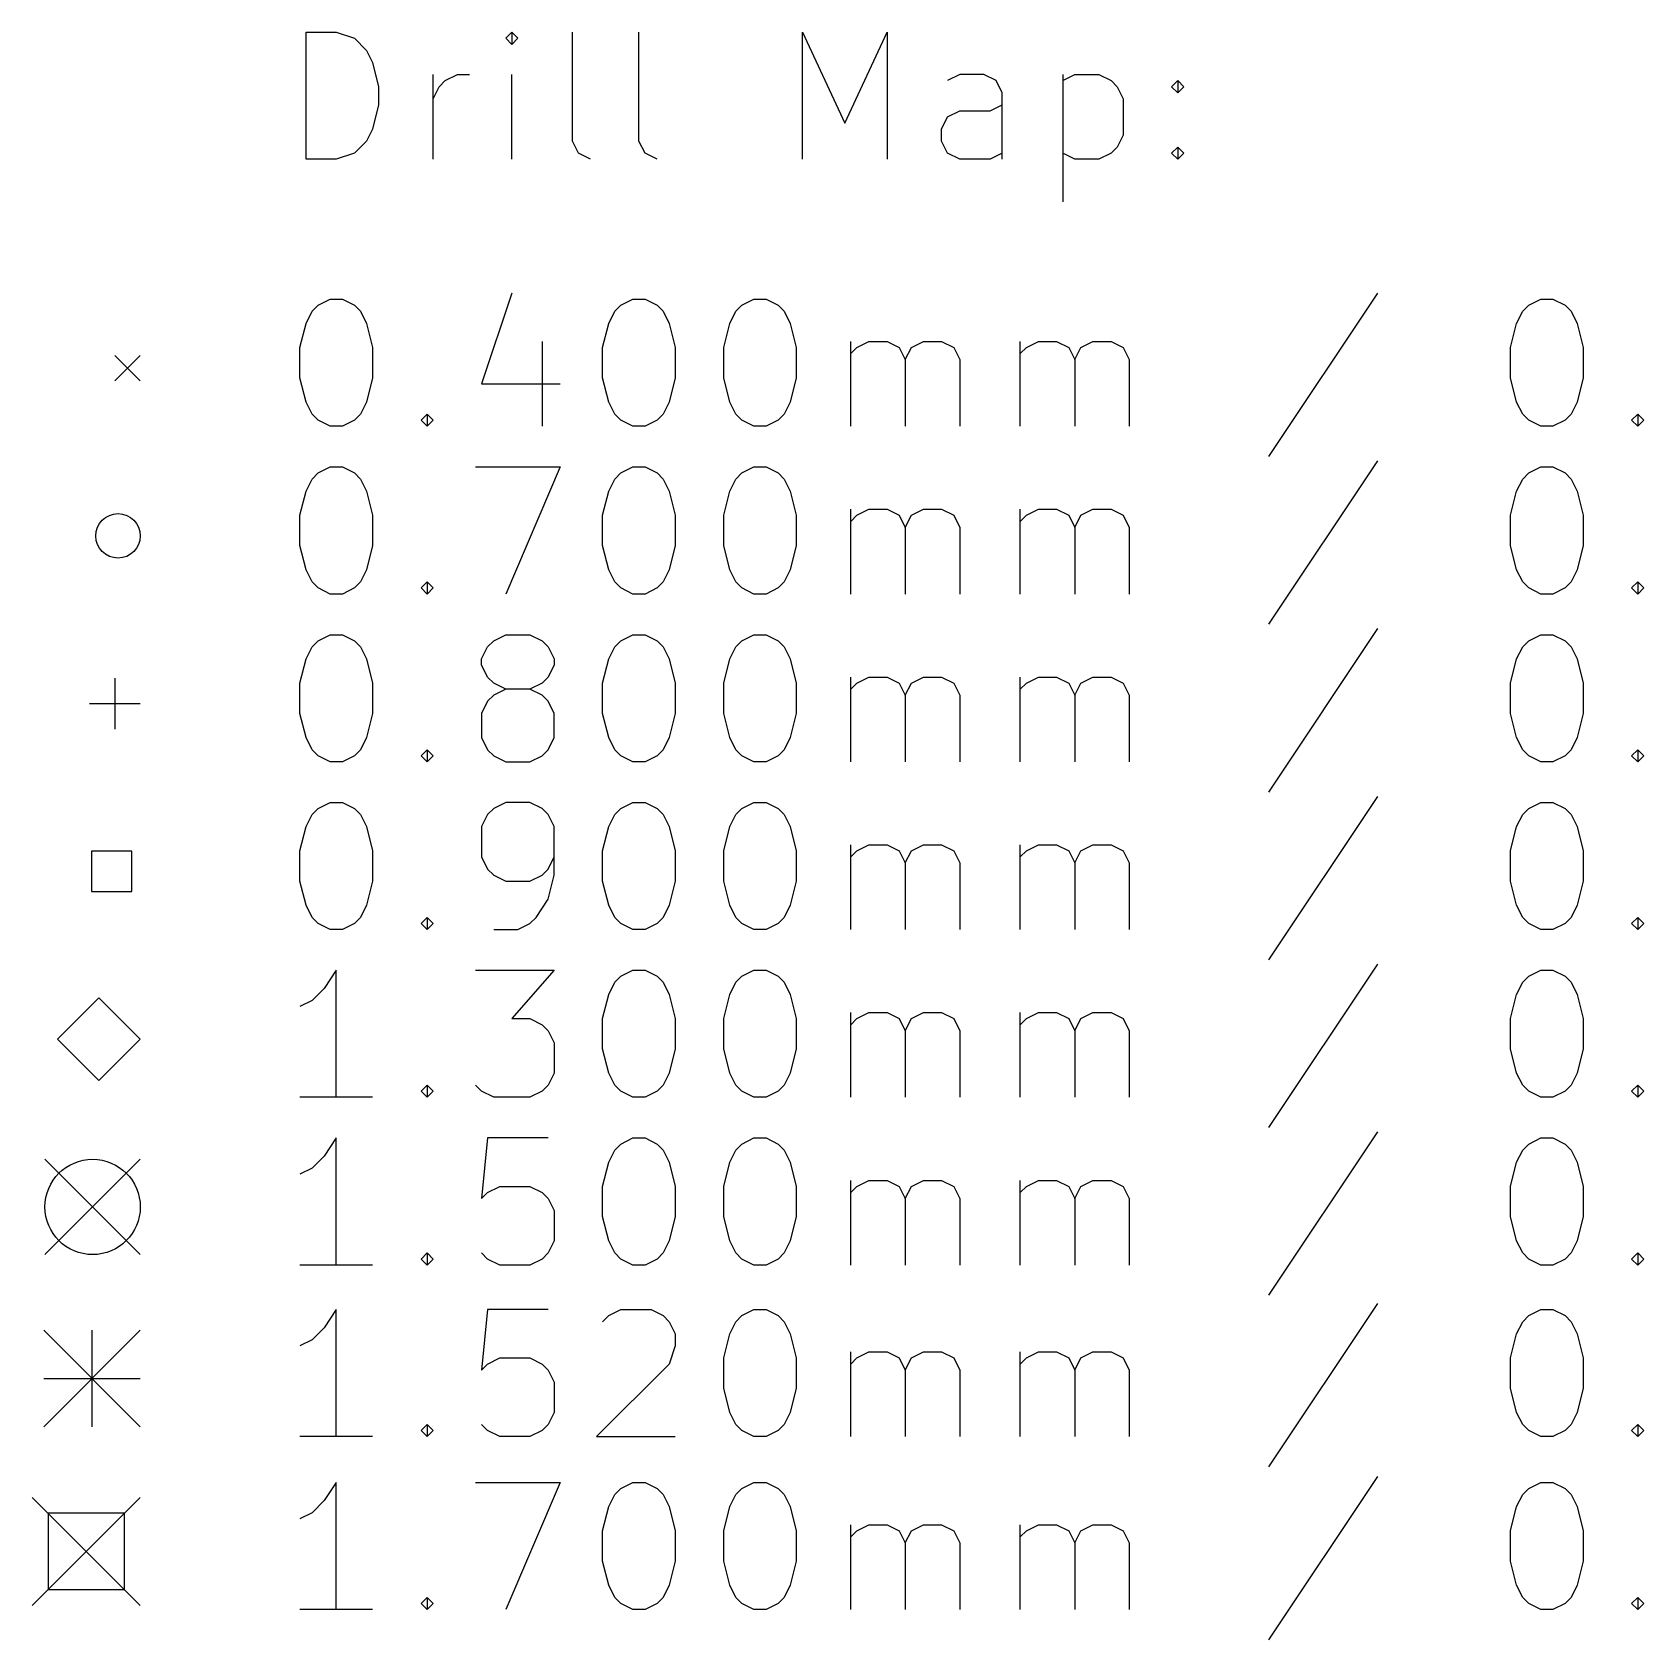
# Model space of a CAD drawing. Extents: x 3.08 to 7.09, y -4.99 to -1.97.
# Drawn here: x 3.081 to 4.079, y -4.979 to -3.983 of the extents above; entities that cross this region are included whole.
import ezdxf

# ---------------------------------------------------------------- set-up
doc = ezdxf.new("R2010")
doc.units = 0
doc.header["$MEASUREMENT"] = 0
doc.layers.add('BLACK', color=7, linetype='CONTINUOUS')

msp = doc.modelspace()

# ---------------------------------------------------------------- linework, layer by layer
at = {"layer": 'BLACK', "linetype": 'CONTINUOUS'}
for p, q in [((3.25031, -4.06161), (3.25031, -3.98287)), ((3.25031, -3.98287), (3.26905, -3.98287)), ((3.26905, -3.98287), (3.2803, -3.98662)), ((3.37779, -3.98287), (3.37404, -3.98662)), ((3.38154, -3.98662), (3.37779, -3.98287)), ((3.37779, -3.98287), (3.37779, -3.99037)), ((3.41529, -4.05036), (3.41529, -3.98287)), ((3.45653, -4.05036), (3.45653, -3.98287)), ((3.55777, -4.06161), (3.55777, -3.98287)), ((3.55777, -3.98287), (3.58401, -4.03911)), ((3.58401, -4.03911), (3.61026, -3.98287)), ((3.61026, -3.98287), (3.61026, -4.06161)), ((3.2803, -3.98662), (3.2878, -3.99412)), ((3.37404, -3.98662), (3.37779, -3.99037)), ((3.37779, -3.99037), (3.38154, -3.98662)), ((3.2878, -3.99412), (3.29155, -4.00162)), ((3.29155, -4.00162), (3.2953, -4.01661)), ((3.32905, -4.06161), (3.32905, -4.00911)), ((3.3328, -4.01661), (3.33655, -4.01286)), ((3.33655, -4.01286), (3.34404, -4.00911)), ((3.34404, -4.00911), (3.35154, -4.00911)), ((3.37779, -4.06161), (3.37779, -4.00911)), ((3.65526, -4.00911), (3.64776, -4.01286)), ((3.67025, -4.00911), (3.65526, -4.00911)), ((3.67775, -4.01286), (3.67025, -4.00911)), ((3.6815, -4.02036), (3.67775, -4.01286)), ((3.719, -4.00911), (3.719, -4.08785)), ((3.719, -4.01286), (3.7265, -4.00911)), ((3.7265, -4.00911), (3.74149, -4.00911)), ((3.74149, -4.00911), (3.74899, -4.01286)), ((3.74899, -4.01286), (3.75274, -4.01661)), ((3.78649, -4.01661), (3.79024, -4.01286)), ((3.79024, -4.01286), (3.79399, -4.01661)), ((3.79024, -4.01286), (3.79024, -4.02036)), ((3.2953, -4.01661), (3.2953, -4.02786)), ((3.32905, -4.02411), (3.3328, -4.01661)), ((3.6815, -4.06161), (3.6815, -4.02036)), ((3.75274, -4.01661), (3.75649, -4.02411)), ((3.79024, -4.02036), (3.78649, -4.01661)), ((3.79399, -4.01661), (3.79024, -4.02036)), ((3.2953, -4.02786), (3.29155, -4.04286)), ((3.64776, -4.03536), (3.65526, -4.03161)), ((3.65526, -4.03161), (3.674, -4.03161)), ((3.674, -4.03161), (3.6815, -4.02786)), ((3.75649, -4.02411), (3.75649, -4.04661)), ((3.29155, -4.04286), (3.2878, -4.05036)), ((3.64401, -4.04286), (3.64776, -4.03536)), ((3.64401, -4.05036), (3.64401, -4.04286)), ((3.2878, -4.05036), (3.2803, -4.05786)), ((3.41903, -4.05786), (3.41529, -4.05036)), ((3.46028, -4.05786), (3.45653, -4.05036)), ((3.64776, -4.05786), (3.64401, -4.05036)), ((3.75649, -4.04661), (3.75274, -4.05411)), ((3.26905, -4.06161), (3.25031, -4.06161)), ((3.2803, -4.05786), (3.26905, -4.06161)), ((3.42653, -4.06161), (3.41903, -4.05786)), ((3.46778, -4.06161), (3.46028, -4.05786)), ((3.65526, -4.06161), (3.64776, -4.05786)), ((3.674, -4.06161), (3.65526, -4.06161)), ((3.6815, -4.05786), (3.674, -4.06161)), ((3.7265, -4.06161), (3.719, -4.05786)), ((3.74149, -4.06161), (3.7265, -4.06161)), ((3.74899, -4.05786), (3.74149, -4.06161)), ((3.75274, -4.05411), (3.74899, -4.05786)), ((3.78649, -4.05786), (3.79024, -4.05411)), ((3.79024, -4.06161), (3.78649, -4.05786)), ((3.79024, -4.05411), (3.79399, -4.05786)), ((3.79024, -4.05411), (3.79024, -4.06161)), ((3.79399, -4.05786), (3.79024, -4.06161)), ((3.25406, -4.15572), (3.2578, -4.15197)), ((3.2578, -4.15197), (3.2653, -4.14822)), ((3.2653, -4.14822), (3.2728, -4.14822)), ((3.2728, -4.14822), (3.2803, -4.15197)), ((3.2803, -4.15197), (3.28405, -4.15572)), ((3.37779, -4.14447), (3.35904, -4.20072)), ((3.44153, -4.15572), (3.44528, -4.15197)), ((3.44528, -4.15197), (3.45278, -4.14822)), ((3.45278, -4.14822), (3.46028, -4.14822)), ((3.46028, -4.14822), (3.46778, -4.15197)), ((3.46778, -4.15197), (3.47153, -4.15572)), ((3.51652, -4.15572), (3.52027, -4.15197)), ((3.52027, -4.15197), (3.52777, -4.14822)), ((3.52777, -4.14822), (3.53527, -4.14822)), ((3.53527, -4.14822), (3.54277, -4.15197)), ((3.54277, -4.15197), (3.54652, -4.15572)), ((3.91397, -4.14447), (3.84648, -4.24571)), ((4.00396, -4.15572), (4.00771, -4.15197)), ((4.00771, -4.15197), (4.01521, -4.14822)), ((4.01521, -4.14822), (4.02271, -4.14822)), ((4.02271, -4.14822), (4.03021, -4.15197)), ((4.03021, -4.15197), (4.03396, -4.15572)), ((3.25031, -4.16322), (3.25406, -4.15572)), ((3.28405, -4.15572), (3.2878, -4.16322)), ((3.43778, -4.16322), (3.44153, -4.15572)), ((3.47153, -4.15572), (3.47528, -4.16322)), ((3.51277, -4.16322), (3.51652, -4.15572)), ((3.54652, -4.15572), (3.55027, -4.16322)), ((4.00021, -4.16322), (4.00396, -4.15572)), ((4.03396, -4.15572), (4.03771, -4.16322)), ((3.24656, -4.17822), (3.25031, -4.16322)), ((3.2878, -4.16322), (3.29155, -4.17822)), ((3.43403, -4.17822), (3.43778, -4.16322)), ((3.47528, -4.16322), (3.47903, -4.17822)), ((3.50902, -4.17822), (3.51277, -4.16322)), ((3.55027, -4.16322), (3.55402, -4.17822)), ((3.99646, -4.17822), (4.00021, -4.16322)), ((4.03771, -4.16322), (4.04146, -4.17822)), ((3.24656, -4.19697), (3.24656, -4.17822)), ((3.29155, -4.17822), (3.29155, -4.19697)), ((3.39654, -4.17447), (3.39654, -4.22696)), ((3.43403, -4.19697), (3.43403, -4.17822)), ((3.47903, -4.17822), (3.47903, -4.19697)), ((3.50902, -4.19697), (3.50902, -4.17822)), ((3.55402, -4.17822), (3.55402, -4.19697)), ((3.58776, -4.22696), (3.58776, -4.17447)), ((3.58776, -4.18197), (3.59151, -4.17822)), ((3.59151, -4.17822), (3.59901, -4.17447)), ((3.59901, -4.17447), (3.61026, -4.17447)), ((3.61026, -4.17447), (3.61776, -4.17822)), ((3.61776, -4.17822), (3.62151, -4.18572)), ((3.62151, -4.18572), (3.62526, -4.17822)), ((3.62526, -4.17822), (3.63276, -4.17447)), ((3.63276, -4.17447), (3.64401, -4.17447)), ((3.64401, -4.17447), (3.65151, -4.17822)), ((3.65151, -4.17822), (3.65526, -4.18572)), ((3.69275, -4.22696), (3.69275, -4.17447)), ((3.69275, -4.18197), (3.6965, -4.17822)), ((3.6965, -4.17822), (3.704, -4.17447)), ((3.704, -4.17447), (3.71525, -4.17447)), ((3.71525, -4.17447), (3.72275, -4.17822)), ((3.72275, -4.17822), (3.7265, -4.18572)), ((3.7265, -4.18572), (3.73025, -4.17822)), ((3.73025, -4.17822), (3.73774, -4.17447)), ((3.73774, -4.17447), (3.74899, -4.17447)), ((3.74899, -4.17447), (3.75649, -4.17822)), ((3.75649, -4.17822), (3.76024, -4.18572)), ((3.99646, -4.19697), (3.99646, -4.17822)), ((4.04146, -4.17822), (4.04146, -4.19697)), ((3.13189, -4.18307), (3.14764, -4.19882)), ((3.14764, -4.18307), (3.13189, -4.19882)), ((3.62151, -4.18572), (3.62151, -4.22696)), ((3.65526, -4.18572), (3.65526, -4.22696)), ((3.7265, -4.18572), (3.7265, -4.22696)), ((3.76024, -4.18572), (3.76024, -4.22696)), ((3.25031, -4.21196), (3.24656, -4.19697)), ((3.29155, -4.19697), (3.2878, -4.21196)), ((3.35904, -4.20072), (3.40779, -4.20072)), ((3.43778, -4.21196), (3.43403, -4.19697)), ((3.47903, -4.19697), (3.47528, -4.21196)), ((3.51277, -4.21196), (3.50902, -4.19697)), ((3.55402, -4.19697), (3.55027, -4.21196)), ((4.00021, -4.21196), (3.99646, -4.19697)), ((4.04146, -4.19697), (4.03771, -4.21196)), ((3.25406, -4.21946), (3.25031, -4.21196)), ((3.2878, -4.21196), (3.28405, -4.21946)), ((3.44153, -4.21946), (3.43778, -4.21196)), ((3.47528, -4.21196), (3.47153, -4.21946)), ((3.51652, -4.21946), (3.51277, -4.21196)), ((3.55027, -4.21196), (3.54652, -4.21946)), ((4.00396, -4.21946), (4.00021, -4.21196)), ((4.03771, -4.21196), (4.03396, -4.21946)), ((3.2578, -4.22321), (3.25406, -4.21946)), ((3.28405, -4.21946), (3.2803, -4.22321)), ((3.32155, -4.22321), (3.3253, -4.21946)), ((3.3253, -4.21946), (3.32905, -4.22321)), ((3.3253, -4.21946), (3.3253, -4.22696)), ((3.44528, -4.22321), (3.44153, -4.21946)), ((3.47153, -4.21946), (3.46778, -4.22321)), ((3.52027, -4.22321), (3.51652, -4.21946)), ((3.54652, -4.21946), (3.54277, -4.22321)), ((4.00771, -4.22321), (4.00396, -4.21946)), ((4.03396, -4.21946), (4.03021, -4.22321)), ((4.07145, -4.22321), (4.0752, -4.21946)), ((4.0752, -4.21946), (4.07895, -4.22321)), ((4.0752, -4.21946), (4.0752, -4.22696)), ((3.2653, -4.22696), (3.2578, -4.22321)), ((3.2728, -4.22696), (3.2653, -4.22696)), ((3.2803, -4.22321), (3.2728, -4.22696)), ((3.3253, -4.22696), (3.32155, -4.22321)), ((3.32905, -4.22321), (3.3253, -4.22696)), ((3.45278, -4.22696), (3.44528, -4.22321)), ((3.46028, -4.22696), (3.45278, -4.22696)), ((3.46778, -4.22321), (3.46028, -4.22696)), ((3.52777, -4.22696), (3.52027, -4.22321)), ((3.53527, -4.22696), (3.52777, -4.22696)), ((3.54277, -4.22321), (3.53527, -4.22696)), ((4.01521, -4.22696), (4.00771, -4.22321)), ((4.02271, -4.22696), (4.01521, -4.22696)), ((4.03021, -4.22321), (4.02271, -4.22696)), ((4.0752, -4.22696), (4.07145, -4.22321)), ((4.07895, -4.22321), (4.0752, -4.22696)), ((3.2578, -4.25591), (3.2653, -4.25216)), ((3.2653, -4.25216), (3.2728, -4.25216)), ((3.2728, -4.25216), (3.2803, -4.25591)), ((3.35529, -4.25216), (3.40779, -4.25216)), ((3.40779, -4.25216), (3.37404, -4.3309)), ((3.44528, -4.25591), (3.45278, -4.25216)), ((3.45278, -4.25216), (3.46028, -4.25216)), ((3.46028, -4.25216), (3.46778, -4.25591)), ((3.52027, -4.25591), (3.52777, -4.25216)), ((3.52777, -4.25216), (3.53527, -4.25216)), ((3.53527, -4.25216), (3.54277, -4.25591)), ((3.91397, -4.24841), (3.84648, -4.34965)), ((4.00771, -4.25591), (4.01521, -4.25216)), ((4.01521, -4.25216), (4.02271, -4.25216)), ((4.02271, -4.25216), (4.03021, -4.25591)), ((3.25031, -4.26716), (3.25406, -4.25966)), ((3.25406, -4.25966), (3.2578, -4.25591)), ((3.2803, -4.25591), (3.28405, -4.25966)), ((3.28405, -4.25966), (3.2878, -4.26716)), ((3.43778, -4.26716), (3.44153, -4.25966)), ((3.44153, -4.25966), (3.44528, -4.25591)), ((3.46778, -4.25591), (3.47153, -4.25966)), ((3.47153, -4.25966), (3.47528, -4.26716)), ((3.51277, -4.26716), (3.51652, -4.25966)), ((3.51652, -4.25966), (3.52027, -4.25591)), ((3.54277, -4.25591), (3.54652, -4.25966)), ((3.54652, -4.25966), (3.55027, -4.26716)), ((4.00021, -4.26716), (4.00396, -4.25966)), ((4.00396, -4.25966), (4.00771, -4.25591)), ((4.03021, -4.25591), (4.03396, -4.25966)), ((4.03396, -4.25966), (4.03771, -4.26716)), ((3.24656, -4.28216), (3.25031, -4.26716)), ((3.2878, -4.26716), (3.29155, -4.28216)), ((3.43403, -4.28216), (3.43778, -4.26716)), ((3.47528, -4.26716), (3.47903, -4.28216)), ((3.50902, -4.28216), (3.51277, -4.26716)), ((3.55027, -4.26716), (3.55402, -4.28216)), ((3.99646, -4.28216), (4.00021, -4.26716)), ((4.03771, -4.26716), (4.04146, -4.28216)), ((3.24656, -4.3009), (3.24656, -4.28216)), ((3.29155, -4.28216), (3.29155, -4.3009)), ((3.43403, -4.3009), (3.43403, -4.28216)), ((3.47903, -4.28216), (3.47903, -4.3009)), ((3.50902, -4.3009), (3.50902, -4.28216)), ((3.55402, -4.28216), (3.55402, -4.3009)), ((3.58776, -4.3309), (3.58776, -4.27841)), ((3.58776, -4.2859), (3.59151, -4.28216)), ((3.59151, -4.28216), (3.59901, -4.27841)), ((3.59901, -4.27841), (3.61026, -4.27841)), ((3.61026, -4.27841), (3.61776, -4.28216)), ((3.61776, -4.28216), (3.62151, -4.28965)), ((3.62151, -4.28965), (3.62526, -4.28216)), ((3.62526, -4.28216), (3.63276, -4.27841)), ((3.63276, -4.27841), (3.64401, -4.27841)), ((3.64401, -4.27841), (3.65151, -4.28216)), ((3.65151, -4.28216), (3.65526, -4.28965)), ((3.69275, -4.3309), (3.69275, -4.27841)), ((3.69275, -4.2859), (3.6965, -4.28216)), ((3.6965, -4.28216), (3.704, -4.27841)), ((3.704, -4.27841), (3.71525, -4.27841)), ((3.71525, -4.27841), (3.72275, -4.28216)), ((3.72275, -4.28216), (3.7265, -4.28965)), ((3.7265, -4.28965), (3.73025, -4.28216)), ((3.73025, -4.28216), (3.73774, -4.27841)), ((3.73774, -4.27841), (3.74899, -4.27841)), ((3.74899, -4.27841), (3.75649, -4.28216)), ((3.75649, -4.28216), (3.76024, -4.28965)), ((3.99646, -4.3009), (3.99646, -4.28216)), ((4.04146, -4.28216), (4.04146, -4.3009)), ((3.62151, -4.28965), (3.62151, -4.3309)), ((3.65526, -4.28965), (3.65526, -4.3309)), ((3.7265, -4.28965), (3.7265, -4.3309)), ((3.76024, -4.28965), (3.76024, -4.3309)), ((3.25031, -4.3159), (3.24656, -4.3009)), ((3.29155, -4.3009), (3.2878, -4.3159)), ((3.43778, -4.3159), (3.43403, -4.3009)), ((3.47903, -4.3009), (3.47528, -4.3159)), ((3.51277, -4.3159), (3.50902, -4.3009)), ((3.55402, -4.3009), (3.55027, -4.3159)), ((4.00021, -4.3159), (3.99646, -4.3009)), ((4.04146, -4.3009), (4.03771, -4.3159)), ((3.25406, -4.3234), (3.25031, -4.3159)), ((3.2878, -4.3159), (3.28405, -4.3234)), ((3.44153, -4.3234), (3.43778, -4.3159)), ((3.47528, -4.3159), (3.47153, -4.3234)), ((3.51652, -4.3234), (3.51277, -4.3159)), ((3.55027, -4.3159), (3.54652, -4.3234)), ((4.00396, -4.3234), (4.00021, -4.3159)), ((4.03771, -4.3159), (4.03396, -4.3234)), ((3.2578, -4.32715), (3.25406, -4.3234)), ((3.2653, -4.3309), (3.2578, -4.32715)), ((3.2728, -4.3309), (3.2653, -4.3309)), ((3.2803, -4.32715), (3.2728, -4.3309)), ((3.28405, -4.3234), (3.2803, -4.32715)), ((3.32155, -4.32715), (3.3253, -4.3234)), ((3.3253, -4.3309), (3.32155, -4.32715)), ((3.3253, -4.3234), (3.32905, -4.32715)), ((3.3253, -4.3234), (3.3253, -4.3309)), ((3.32905, -4.32715), (3.3253, -4.3309)), ((3.44528, -4.32715), (3.44153, -4.3234)), ((3.45278, -4.3309), (3.44528, -4.32715)), ((3.46028, -4.3309), (3.45278, -4.3309)), ((3.46778, -4.32715), (3.46028, -4.3309)), ((3.47153, -4.3234), (3.46778, -4.32715)), ((3.52027, -4.32715), (3.51652, -4.3234)), ((3.52777, -4.3309), (3.52027, -4.32715)), ((3.53527, -4.3309), (3.52777, -4.3309)), ((3.54277, -4.32715), (3.53527, -4.3309)), ((3.54652, -4.3234), (3.54277, -4.32715)), ((4.00771, -4.32715), (4.00396, -4.3234)), ((4.01521, -4.3309), (4.00771, -4.32715)), ((4.02271, -4.3309), (4.01521, -4.3309)), ((4.03021, -4.32715), (4.02271, -4.3309)), ((4.03396, -4.3234), (4.03021, -4.32715)), ((4.07145, -4.32715), (4.0752, -4.3234)), ((4.0752, -4.3309), (4.07145, -4.32715)), ((4.0752, -4.3234), (4.07895, -4.32715)), ((4.0752, -4.3234), (4.0752, -4.3309)), ((4.07895, -4.32715), (4.0752, -4.3309)), ((3.25406, -4.3636), (3.2578, -4.35985)), ((3.2578, -4.35985), (3.2653, -4.3561)), ((3.2653, -4.3561), (3.2728, -4.3561)), ((3.2728, -4.3561), (3.2803, -4.35985)), ((3.2803, -4.35985), (3.28405, -4.3636)), ((3.36279, -4.3636), (3.36654, -4.35985)), ((3.36654, -4.35985), (3.37404, -4.3561)), ((3.37404, -4.3561), (3.38904, -4.3561)), ((3.38904, -4.3561), (3.39654, -4.35985)), ((3.39654, -4.35985), (3.40029, -4.3636)), ((3.44153, -4.3636), (3.44528, -4.35985)), ((3.44528, -4.35985), (3.45278, -4.3561)), ((3.45278, -4.3561), (3.46028, -4.3561)), ((3.46028, -4.3561), (3.46778, -4.35985)), ((3.46778, -4.35985), (3.47153, -4.3636)), ((3.51652, -4.3636), (3.52027, -4.35985)), ((3.52027, -4.35985), (3.52777, -4.3561)), ((3.52777, -4.3561), (3.53527, -4.3561)), ((3.53527, -4.3561), (3.54277, -4.35985)), ((3.54277, -4.35985), (3.54652, -4.3636)), ((3.91397, -4.35235), (3.84648, -4.45358)), ((4.00396, -4.3636), (4.00771, -4.35985)), ((4.00771, -4.35985), (4.01521, -4.3561)), ((4.01521, -4.3561), (4.02271, -4.3561)), ((4.02271, -4.3561), (4.03021, -4.35985)), ((4.03021, -4.35985), (4.03396, -4.3636)), ((3.24656, -4.38609), (3.25031, -4.37109)), ((3.25031, -4.37109), (3.25406, -4.3636)), ((3.28405, -4.3636), (3.2878, -4.37109)), ((3.2878, -4.37109), (3.29155, -4.38609)), ((3.35904, -4.37109), (3.36279, -4.3636)), ((3.35904, -4.37484), (3.35904, -4.37109)), ((3.40029, -4.3636), (3.40404, -4.37109)), ((3.40404, -4.37109), (3.40404, -4.37484)), ((3.43403, -4.38609), (3.43778, -4.37109)), ((3.43778, -4.37109), (3.44153, -4.3636)), ((3.47153, -4.3636), (3.47528, -4.37109)), ((3.47528, -4.37109), (3.47903, -4.38609)), ((3.50902, -4.38609), (3.51277, -4.37109)), ((3.51277, -4.37109), (3.51652, -4.3636)), ((3.54652, -4.3636), (3.55027, -4.37109)), ((3.55027, -4.37109), (3.55402, -4.38609)), ((3.99646, -4.38609), (4.00021, -4.37109)), ((4.00021, -4.37109), (4.00396, -4.3636)), ((4.03396, -4.3636), (4.03771, -4.37109)), ((4.03771, -4.37109), (4.04146, -4.38609)), ((3.36279, -4.38234), (3.35904, -4.37484)), ((3.40404, -4.37484), (3.40029, -4.38234)), ((3.13189, -4.38307), (3.13189, -4.41457)), ((3.24656, -4.40484), (3.24656, -4.38609)), ((3.29155, -4.38609), (3.29155, -4.40484)), ((3.36654, -4.38609), (3.36279, -4.38234)), ((3.37404, -4.38984), (3.36654, -4.38609)), ((3.37404, -4.38984), (3.36654, -4.39359)), ((3.38904, -4.38984), (3.37404, -4.38984)), ((3.39654, -4.38609), (3.38904, -4.38984)), ((3.39654, -4.39359), (3.38904, -4.38984)), ((3.40029, -4.38234), (3.39654, -4.38609)), ((3.43403, -4.40484), (3.43403, -4.38609)), ((3.47903, -4.38609), (3.47903, -4.40484)), ((3.50902, -4.40484), (3.50902, -4.38609)), ((3.55402, -4.38609), (3.55402, -4.40484)), ((3.58776, -4.43484), (3.58776, -4.38234)), ((3.58776, -4.38984), (3.59151, -4.38609)), ((3.59151, -4.38609), (3.59901, -4.38234)), ((3.59901, -4.38234), (3.61026, -4.38234)), ((3.61026, -4.38234), (3.61776, -4.38609)), ((3.61776, -4.38609), (3.62151, -4.39359)), ((3.62151, -4.39359), (3.62526, -4.38609)), ((3.62526, -4.38609), (3.63276, -4.38234)), ((3.63276, -4.38234), (3.64401, -4.38234)), ((3.64401, -4.38234), (3.65151, -4.38609)), ((3.65151, -4.38609), (3.65526, -4.39359)), ((3.69275, -4.43484), (3.69275, -4.38234)), ((3.69275, -4.38984), (3.6965, -4.38609)), ((3.6965, -4.38609), (3.704, -4.38234)), ((3.704, -4.38234), (3.71525, -4.38234)), ((3.71525, -4.38234), (3.72275, -4.38609)), ((3.72275, -4.38609), (3.7265, -4.39359)), ((3.7265, -4.39359), (3.73025, -4.38609)), ((3.73025, -4.38609), (3.73774, -4.38234)), ((3.73774, -4.38234), (3.74899, -4.38234)), ((3.74899, -4.38234), (3.75649, -4.38609)), ((3.75649, -4.38609), (3.76024, -4.39359)), ((3.99646, -4.40484), (3.99646, -4.38609)), ((4.04146, -4.38609), (4.04146, -4.40484)), ((3.11614, -4.39882), (3.14764, -4.39882)), ((3.36279, -4.39734), (3.35904, -4.40484)), ((3.36654, -4.39359), (3.36279, -4.39734)), ((3.40029, -4.39734), (3.39654, -4.39359)), ((3.40404, -4.40484), (3.40029, -4.39734)), ((3.62151, -4.39359), (3.62151, -4.43484)), ((3.65526, -4.39359), (3.65526, -4.43484)), ((3.7265, -4.39359), (3.7265, -4.43484)), ((3.76024, -4.39359), (3.76024, -4.43484)), ((3.25031, -4.41984), (3.24656, -4.40484)), ((3.29155, -4.40484), (3.2878, -4.41984)), ((3.35904, -4.40484), (3.35904, -4.41984)), ((3.40404, -4.41984), (3.40404, -4.40484)), ((3.43778, -4.41984), (3.43403, -4.40484)), ((3.47903, -4.40484), (3.47528, -4.41984)), ((3.51277, -4.41984), (3.50902, -4.40484)), ((3.55402, -4.40484), (3.55027, -4.41984)), ((4.00021, -4.41984), (3.99646, -4.40484)), ((4.04146, -4.40484), (4.03771, -4.41984)), ((3.25406, -4.42734), (3.25031, -4.41984)), ((3.2878, -4.41984), (3.28405, -4.42734)), ((3.35904, -4.41984), (3.36279, -4.42734)), ((3.40029, -4.42734), (3.40404, -4.41984)), ((3.44153, -4.42734), (3.43778, -4.41984)), ((3.47528, -4.41984), (3.47153, -4.42734)), ((3.51652, -4.42734), (3.51277, -4.41984)), ((3.55027, -4.41984), (3.54652, -4.42734)), ((4.00396, -4.42734), (4.00021, -4.41984)), ((4.03771, -4.41984), (4.03396, -4.42734)), ((3.2578, -4.43109), (3.25406, -4.42734)), ((3.2653, -4.43484), (3.2578, -4.43109)), ((3.2803, -4.43109), (3.2728, -4.43484)), ((3.28405, -4.42734), (3.2803, -4.43109)), ((3.32155, -4.43109), (3.3253, -4.42734)), ((3.3253, -4.43484), (3.32155, -4.43109)), ((3.3253, -4.42734), (3.32905, -4.43109)), ((3.3253, -4.42734), (3.3253, -4.43484)), ((3.32905, -4.43109), (3.3253, -4.43484)), ((3.36279, -4.42734), (3.36654, -4.43109)), ((3.36654, -4.43109), (3.37404, -4.43484)), ((3.38904, -4.43484), (3.39654, -4.43109)), ((3.39654, -4.43109), (3.40029, -4.42734)), ((3.44528, -4.43109), (3.44153, -4.42734)), ((3.45278, -4.43484), (3.44528, -4.43109)), ((3.46778, -4.43109), (3.46028, -4.43484)), ((3.47153, -4.42734), (3.46778, -4.43109)), ((3.52027, -4.43109), (3.51652, -4.42734)), ((3.52777, -4.43484), (3.52027, -4.43109)), ((3.54277, -4.43109), (3.53527, -4.43484)), ((3.54652, -4.42734), (3.54277, -4.43109)), ((4.00771, -4.43109), (4.00396, -4.42734)), ((4.01521, -4.43484), (4.00771, -4.43109)), ((4.03021, -4.43109), (4.02271, -4.43484)), ((4.03396, -4.42734), (4.03021, -4.43109)), ((4.07145, -4.43109), (4.0752, -4.42734)), ((4.0752, -4.43484), (4.07145, -4.43109)), ((4.0752, -4.42734), (4.07895, -4.43109)), ((4.0752, -4.42734), (4.0752, -4.43484)), ((4.07895, -4.43109), (4.0752, -4.43484)), ((3.2728, -4.43484), (3.2653, -4.43484)), ((3.37404, -4.43484), (3.38904, -4.43484)), ((3.46028, -4.43484), (3.45278, -4.43484)), ((3.53527, -4.43484), (3.52777, -4.43484)), ((4.02271, -4.43484), (4.01521, -4.43484)), ((3.2578, -4.46378), (3.2653, -4.46003)), ((3.2653, -4.46003), (3.2728, -4.46003)), ((3.2728, -4.46003), (3.2803, -4.46378)), ((3.37404, -4.46003), (3.36654, -4.46378)), ((3.38904, -4.46003), (3.37404, -4.46003)), ((3.39654, -4.46378), (3.38904, -4.46003)), ((3.44528, -4.46378), (3.45278, -4.46003)), ((3.45278, -4.46003), (3.46028, -4.46003)), ((3.46028, -4.46003), (3.46778, -4.46378)), ((3.52027, -4.46378), (3.52777, -4.46003)), ((3.52777, -4.46003), (3.53527, -4.46003)), ((3.53527, -4.46003), (3.54277, -4.46378)), ((3.91397, -4.45628), (3.84648, -4.55752)), ((4.00771, -4.46378), (4.01521, -4.46003)), ((4.01521, -4.46003), (4.02271, -4.46003)), ((4.02271, -4.46003), (4.03021, -4.46378)), ((3.25031, -4.47503), (3.25406, -4.46753)), ((3.25406, -4.46753), (3.2578, -4.46378)), ((3.2803, -4.46378), (3.28405, -4.46753)), ((3.28405, -4.46753), (3.2878, -4.47503)), ((3.36279, -4.46753), (3.35904, -4.47503)), ((3.36654, -4.46378), (3.36279, -4.46753)), ((3.40029, -4.46753), (3.39654, -4.46378)), ((3.40404, -4.47503), (3.40029, -4.46753)), ((3.43778, -4.47503), (3.44153, -4.46753)), ((3.44153, -4.46753), (3.44528, -4.46378)), ((3.46778, -4.46378), (3.47153, -4.46753)), ((3.47153, -4.46753), (3.47528, -4.47503)), ((3.51277, -4.47503), (3.51652, -4.46753)), ((3.51652, -4.46753), (3.52027, -4.46378)), ((3.54277, -4.46378), (3.54652, -4.46753)), ((3.54652, -4.46753), (3.55027, -4.47503)), ((4.00021, -4.47503), (4.00396, -4.46753)), ((4.00396, -4.46753), (4.00771, -4.46378)), ((4.03021, -4.46378), (4.03396, -4.46753)), ((4.03396, -4.46753), (4.03771, -4.47503)), ((3.24656, -4.49003), (3.25031, -4.47503)), ((3.2878, -4.47503), (3.29155, -4.49003)), ((3.35904, -4.47503), (3.35904, -4.49378)), ((3.40404, -4.50503), (3.40404, -4.47503)), ((3.43403, -4.49003), (3.43778, -4.47503)), ((3.47528, -4.47503), (3.47903, -4.49003)), ((3.50902, -4.49003), (3.51277, -4.47503)), ((3.55027, -4.47503), (3.55402, -4.49003)), ((3.99646, -4.49003), (4.00021, -4.47503)), ((4.03771, -4.47503), (4.04146, -4.49003)), ((3.14245, -4.49023), (3.11739, -4.49023)), ((3.11739, -4.49023), (3.11739, -4.51528)), ((3.14245, -4.51528), (3.14245, -4.49023)), ((3.24656, -4.50878), (3.24656, -4.49003)), ((3.29155, -4.49003), (3.29155, -4.50878)), ((3.43403, -4.50878), (3.43403, -4.49003)), ((3.47903, -4.49003), (3.47903, -4.50878)), ((3.50902, -4.50878), (3.50902, -4.49003)), ((3.55402, -4.49003), (3.55402, -4.50878)), ((3.58776, -4.53877), (3.58776, -4.48628)), ((3.58776, -4.49378), (3.59151, -4.49003)), ((3.59151, -4.49003), (3.59901, -4.48628)), ((3.59901, -4.48628), (3.61026, -4.48628)), ((3.61026, -4.48628), (3.61776, -4.49003)), ((3.61776, -4.49003), (3.62151, -4.49753)), ((3.62151, -4.49753), (3.62526, -4.49003)), ((3.62526, -4.49003), (3.63276, -4.48628)), ((3.63276, -4.48628), (3.64401, -4.48628)), ((3.64401, -4.48628), (3.65151, -4.49003)), ((3.65151, -4.49003), (3.65526, -4.49753)), ((3.69275, -4.53877), (3.69275, -4.48628)), ((3.69275, -4.49378), (3.6965, -4.49003)), ((3.6965, -4.49003), (3.704, -4.48628)), ((3.704, -4.48628), (3.71525, -4.48628)), ((3.71525, -4.48628), (3.72275, -4.49003)), ((3.72275, -4.49003), (3.7265, -4.49753)), ((3.7265, -4.49753), (3.73025, -4.49003)), ((3.73025, -4.49003), (3.73774, -4.48628)), ((3.73774, -4.48628), (3.74899, -4.48628)), ((3.74899, -4.48628), (3.75649, -4.49003)), ((3.75649, -4.49003), (3.76024, -4.49753)), ((3.99646, -4.50878), (3.99646, -4.49003)), ((4.04146, -4.49003), (4.04146, -4.50878)), ((3.35904, -4.49378), (3.36279, -4.50128)), ((3.36279, -4.50128), (3.36654, -4.50503)), ((3.39654, -4.50503), (3.40029, -4.50128)), ((3.40029, -4.50128), (3.40404, -4.49378)), ((3.62151, -4.49753), (3.62151, -4.53877)), ((3.65526, -4.49753), (3.65526, -4.53877)), ((3.7265, -4.49753), (3.7265, -4.53877)), ((3.76024, -4.49753), (3.76024, -4.53877)), ((3.25031, -4.52377), (3.24656, -4.50878)), ((3.29155, -4.50878), (3.2878, -4.52377)), ((3.36654, -4.50503), (3.37404, -4.50878)), ((3.37404, -4.50878), (3.38904, -4.50878)), ((3.38904, -4.50878), (3.39654, -4.50503)), ((3.40029, -4.52003), (3.40404, -4.50503)), ((3.43778, -4.52377), (3.43403, -4.50878)), ((3.47903, -4.50878), (3.47528, -4.52377)), ((3.51277, -4.52377), (3.50902, -4.50878)), ((3.55402, -4.50878), (3.55027, -4.52377)), ((4.00021, -4.52377), (3.99646, -4.50878)), ((4.04146, -4.50878), (4.03771, -4.52377)), ((3.11739, -4.51528), (3.14245, -4.51528)), ((3.39279, -4.53127), (3.40029, -4.52003)), ((3.25406, -4.53127), (3.25031, -4.52377)), ((3.2578, -4.53502), (3.25406, -4.53127)), ((3.28405, -4.53127), (3.2803, -4.53502)), ((3.2878, -4.52377), (3.28405, -4.53127)), ((3.32155, -4.53502), (3.3253, -4.53127)), ((3.3253, -4.53127), (3.32905, -4.53502)), ((3.3253, -4.53127), (3.3253, -4.53877)), ((3.38904, -4.53502), (3.39279, -4.53127)), ((3.44153, -4.53127), (3.43778, -4.52377)), ((3.44528, -4.53502), (3.44153, -4.53127)), ((3.47153, -4.53127), (3.46778, -4.53502)), ((3.47528, -4.52377), (3.47153, -4.53127)), ((3.51652, -4.53127), (3.51277, -4.52377)), ((3.52027, -4.53502), (3.51652, -4.53127)), ((3.54652, -4.53127), (3.54277, -4.53502)), ((3.55027, -4.52377), (3.54652, -4.53127)), ((4.00396, -4.53127), (4.00021, -4.52377)), ((4.00771, -4.53502), (4.00396, -4.53127)), ((4.03396, -4.53127), (4.03021, -4.53502)), ((4.03771, -4.52377), (4.03396, -4.53127)), ((4.07145, -4.53502), (4.0752, -4.53127)), ((4.0752, -4.53127), (4.07895, -4.53502)), ((4.0752, -4.53127), (4.0752, -4.53877)), ((3.2653, -4.53877), (3.2578, -4.53502)), ((3.2728, -4.53877), (3.2653, -4.53877)), ((3.2803, -4.53502), (3.2728, -4.53877)), ((3.3253, -4.53877), (3.32155, -4.53502)), ((3.32905, -4.53502), (3.3253, -4.53877)), ((3.36654, -4.53877), (3.38154, -4.53877)), ((3.38154, -4.53877), (3.38904, -4.53502)), ((3.45278, -4.53877), (3.44528, -4.53502)), ((3.46028, -4.53877), (3.45278, -4.53877)), ((3.46778, -4.53502), (3.46028, -4.53877)), ((3.52777, -4.53877), (3.52027, -4.53502)), ((3.53527, -4.53877), (3.52777, -4.53877)), ((3.54277, -4.53502), (3.53527, -4.53877)), ((4.01521, -4.53877), (4.00771, -4.53502)), ((4.02271, -4.53877), (4.01521, -4.53877)), ((4.03021, -4.53502), (4.02271, -4.53877)), ((4.0752, -4.53877), (4.07145, -4.53502)), ((4.07895, -4.53502), (4.0752, -4.53877)), ((3.91397, -4.56022), (3.84648, -4.66146)), ((3.26905, -4.56397), (3.26155, -4.57522)), ((3.26905, -4.64271), (3.26905, -4.56397)), ((3.35529, -4.56397), (3.40404, -4.56397)), ((3.40404, -4.56397), (3.37779, -4.59397)), ((3.43778, -4.57897), (3.44153, -4.57147)), ((3.44153, -4.57147), (3.44528, -4.56772)), ((3.44528, -4.56772), (3.45278, -4.56397)), ((3.45278, -4.56397), (3.46028, -4.56397)), ((3.46028, -4.56397), (3.46778, -4.56772)), ((3.46778, -4.56772), (3.47153, -4.57147)), ((3.47153, -4.57147), (3.47528, -4.57897)), ((3.51277, -4.57897), (3.51652, -4.57147)), ((3.51652, -4.57147), (3.52027, -4.56772)), ((3.52027, -4.56772), (3.52777, -4.56397)), ((3.52777, -4.56397), (3.53527, -4.56397)), ((3.53527, -4.56397), (3.54277, -4.56772)), ((3.54277, -4.56772), (3.54652, -4.57147)), ((3.54652, -4.57147), (3.55027, -4.57897)), ((4.00021, -4.57897), (4.00396, -4.57147)), ((4.00396, -4.57147), (4.00771, -4.56772)), ((4.00771, -4.56772), (4.01521, -4.56397)), ((4.01521, -4.56397), (4.02271, -4.56397)), ((4.02271, -4.56397), (4.03021, -4.56772)), ((4.03021, -4.56772), (4.03396, -4.57147)), ((4.03396, -4.57147), (4.03771, -4.57897)), ((3.12205, -4.5811), (3.09646, -4.60669)), ((3.14764, -4.60669), (3.12205, -4.5811)), ((3.26155, -4.57522), (3.25406, -4.58272)), ((3.43403, -4.59397), (3.43778, -4.57897)), ((3.47528, -4.57897), (3.47903, -4.59397)), ((3.50902, -4.59397), (3.51277, -4.57897)), ((3.55027, -4.57897), (3.55402, -4.59397)), ((3.99646, -4.59397), (4.00021, -4.57897)), ((4.03771, -4.57897), (4.04146, -4.59397)), ((3.25406, -4.58272), (3.24656, -4.58647)), ((3.58776, -4.64271), (3.58776, -4.59022)), ((3.59151, -4.59397), (3.59901, -4.59022)), ((3.59901, -4.59022), (3.61026, -4.59022)), ((3.61026, -4.59022), (3.61776, -4.59397)), ((3.62526, -4.59397), (3.63276, -4.59022)), ((3.63276, -4.59022), (3.64401, -4.59022)), ((3.64401, -4.59022), (3.65151, -4.59397)), ((3.69275, -4.64271), (3.69275, -4.59022)), ((3.6965, -4.59397), (3.704, -4.59022)), ((3.704, -4.59022), (3.71525, -4.59022)), ((3.71525, -4.59022), (3.72275, -4.59397)), ((3.73025, -4.59397), (3.73774, -4.59022)), ((3.73774, -4.59022), (3.74899, -4.59022)), ((3.74899, -4.59022), (3.75649, -4.59397)), ((3.37779, -4.59397), (3.38904, -4.59397)), ((3.38904, -4.59397), (3.39654, -4.59772)), ((3.39654, -4.59772), (3.40029, -4.60147)), ((3.40029, -4.60147), (3.40404, -4.60896)), ((3.43403, -4.61271), (3.43403, -4.59397)), ((3.47903, -4.59397), (3.47903, -4.61271)), ((3.50902, -4.61271), (3.50902, -4.59397)), ((3.55402, -4.59397), (3.55402, -4.61271)), ((3.58776, -4.59772), (3.59151, -4.59397)), ((3.61776, -4.59397), (3.62151, -4.60147)), ((3.62151, -4.60147), (3.62526, -4.59397)), ((3.62151, -4.60147), (3.62151, -4.64271)), ((3.65151, -4.59397), (3.65526, -4.60147)), ((3.65526, -4.60147), (3.65526, -4.64271)), ((3.69275, -4.59772), (3.6965, -4.59397)), ((3.72275, -4.59397), (3.7265, -4.60147)), ((3.7265, -4.60147), (3.73025, -4.59397)), ((3.7265, -4.60147), (3.7265, -4.64271)), ((3.75649, -4.59397), (3.76024, -4.60147)), ((3.76024, -4.60147), (3.76024, -4.64271)), ((3.99646, -4.61271), (3.99646, -4.59397)), ((4.04146, -4.59397), (4.04146, -4.61271)), ((3.09646, -4.60669), (3.12205, -4.63228)), ((3.12205, -4.63228), (3.14764, -4.60669)), ((3.40404, -4.60896), (3.40404, -4.62771)), ((3.43778, -4.62771), (3.43403, -4.61271)), ((3.47903, -4.61271), (3.47528, -4.62771)), ((3.51277, -4.62771), (3.50902, -4.61271)), ((3.55402, -4.61271), (3.55027, -4.62771)), ((4.00021, -4.62771), (3.99646, -4.61271)), ((4.04146, -4.61271), (4.03771, -4.62771)), ((3.40404, -4.62771), (3.40029, -4.63521)), ((3.44153, -4.63521), (3.43778, -4.62771)), ((3.47528, -4.62771), (3.47153, -4.63521)), ((3.51652, -4.63521), (3.51277, -4.62771)), ((3.55027, -4.62771), (3.54652, -4.63521)), ((4.00396, -4.63521), (4.00021, -4.62771)), ((4.03771, -4.62771), (4.03396, -4.63521)), ((3.32155, -4.63896), (3.3253, -4.63521)), ((3.3253, -4.64271), (3.32155, -4.63896)), ((3.3253, -4.63521), (3.32905, -4.63896)), ((3.3253, -4.63521), (3.3253, -4.64271)), ((3.32905, -4.63896), (3.3253, -4.64271)), ((3.35904, -4.63896), (3.35529, -4.63521)), ((3.36654, -4.64271), (3.35904, -4.63896)), ((3.39654, -4.63896), (3.38904, -4.64271)), ((3.40029, -4.63521), (3.39654, -4.63896)), ((3.44528, -4.63896), (3.44153, -4.63521)), ((3.45278, -4.64271), (3.44528, -4.63896)), ((3.46778, -4.63896), (3.46028, -4.64271)), ((3.47153, -4.63521), (3.46778, -4.63896)), ((3.52027, -4.63896), (3.51652, -4.63521)), ((3.52777, -4.64271), (3.52027, -4.63896)), ((3.54277, -4.63896), (3.53527, -4.64271)), ((3.54652, -4.63521), (3.54277, -4.63896)), ((4.00771, -4.63896), (4.00396, -4.63521)), ((4.01521, -4.64271), (4.00771, -4.63896)), ((4.03021, -4.63896), (4.02271, -4.64271)), ((4.03396, -4.63521), (4.03021, -4.63896)), ((4.07145, -4.63896), (4.0752, -4.63521)), ((4.0752, -4.64271), (4.07145, -4.63896)), ((4.0752, -4.63521), (4.07895, -4.63896)), ((4.0752, -4.63521), (4.0752, -4.64271)), ((4.07895, -4.63896), (4.0752, -4.64271)), ((3.29155, -4.64271), (3.24656, -4.64271)), ((3.38904, -4.64271), (3.36654, -4.64271)), ((3.46028, -4.64271), (3.45278, -4.64271)), ((3.53527, -4.64271), (3.52777, -4.64271)), ((4.02271, -4.64271), (4.01521, -4.64271)), ((3.26905, -4.66791), (3.26155, -4.67916)), ((3.26905, -4.74665), (3.26905, -4.66791)), ((3.36279, -4.66791), (3.35904, -4.7054)), ((3.40029, -4.66791), (3.36279, -4.66791)), ((3.44153, -4.67541), (3.44528, -4.67166)), ((3.44528, -4.67166), (3.45278, -4.66791)), ((3.45278, -4.66791), (3.46028, -4.66791)), ((3.46028, -4.66791), (3.46778, -4.67166)), ((3.46778, -4.67166), (3.47153, -4.67541)), ((3.51652, -4.67541), (3.52027, -4.67166)), ((3.52027, -4.67166), (3.52777, -4.66791)), ((3.52777, -4.66791), (3.53527, -4.66791)), ((3.53527, -4.66791), (3.54277, -4.67166)), ((3.54277, -4.67166), (3.54652, -4.67541)), ((3.91397, -4.66416), (3.84648, -4.76539)), ((4.00396, -4.67541), (4.00771, -4.67166)), ((4.00771, -4.67166), (4.01521, -4.66791)), ((4.01521, -4.66791), (4.02271, -4.66791)), ((4.02271, -4.66791), (4.03021, -4.67166)), ((4.03021, -4.67166), (4.03396, -4.67541)), ((3.08858, -4.6811), (3.14764, -4.74016)), ((3.14764, -4.6811), (3.08858, -4.74016)), ((3.26155, -4.67916), (3.25406, -4.68665)), ((3.43778, -4.68291), (3.44153, -4.67541)), ((3.47153, -4.67541), (3.47528, -4.68291)), ((3.51277, -4.68291), (3.51652, -4.67541)), ((3.54652, -4.67541), (3.55027, -4.68291)), ((4.00021, -4.68291), (4.00396, -4.67541)), ((4.03396, -4.67541), (4.03771, -4.68291)), ((3.25406, -4.68665), (3.24656, -4.6904)), ((3.43403, -4.6979), (3.43778, -4.68291)), ((3.47528, -4.68291), (3.47903, -4.6979)), ((3.50902, -4.6979), (3.51277, -4.68291)), ((3.55027, -4.68291), (3.55402, -4.6979)), ((3.99646, -4.6979), (4.00021, -4.68291)), ((4.03771, -4.68291), (4.04146, -4.6979)), ((3.35904, -4.7054), (3.36279, -4.70165)), ((3.36279, -4.70165), (3.37029, -4.6979)), ((3.37029, -4.6979), (3.38904, -4.6979)), ((3.38904, -4.6979), (3.39654, -4.70165)), ((3.39654, -4.70165), (3.40029, -4.7054)), ((3.43403, -4.71665), (3.43403, -4.6979)), ((3.47903, -4.6979), (3.47903, -4.71665)), ((3.50902, -4.71665), (3.50902, -4.6979)), ((3.55402, -4.6979), (3.55402, -4.71665)), ((3.58776, -4.74665), (3.58776, -4.69415)), ((3.58776, -4.70165), (3.59151, -4.6979)), ((3.59151, -4.6979), (3.59901, -4.69415)), ((3.59901, -4.69415), (3.61026, -4.69415)), ((3.61026, -4.69415), (3.61776, -4.6979)), ((3.61776, -4.6979), (3.62151, -4.7054)), ((3.62151, -4.7054), (3.62526, -4.6979)), ((3.62526, -4.6979), (3.63276, -4.69415)), ((3.63276, -4.69415), (3.64401, -4.69415)), ((3.64401, -4.69415), (3.65151, -4.6979)), ((3.65151, -4.6979), (3.65526, -4.7054)), ((3.69275, -4.74665), (3.69275, -4.69415)), ((3.69275, -4.70165), (3.6965, -4.6979)), ((3.6965, -4.6979), (3.704, -4.69415)), ((3.704, -4.69415), (3.71525, -4.69415)), ((3.71525, -4.69415), (3.72275, -4.6979)), ((3.72275, -4.6979), (3.7265, -4.7054)), ((3.7265, -4.7054), (3.73025, -4.6979)), ((3.73025, -4.6979), (3.73774, -4.69415)), ((3.73774, -4.69415), (3.74899, -4.69415)), ((3.74899, -4.69415), (3.75649, -4.6979)), ((3.75649, -4.6979), (3.76024, -4.7054)), ((3.99646, -4.71665), (3.99646, -4.6979)), ((4.04146, -4.6979), (4.04146, -4.71665)), ((3.40029, -4.7054), (3.40404, -4.7129)), ((3.62151, -4.7054), (3.62151, -4.74665)), ((3.65526, -4.7054), (3.65526, -4.74665)), ((3.7265, -4.7054), (3.7265, -4.74665)), ((3.76024, -4.7054), (3.76024, -4.74665)), ((3.40404, -4.7129), (3.40404, -4.73165)), ((3.43778, -4.73165), (3.43403, -4.71665)), ((3.47903, -4.71665), (3.47528, -4.73165)), ((3.51277, -4.73165), (3.50902, -4.71665)), ((3.55402, -4.71665), (3.55027, -4.73165)), ((4.00021, -4.73165), (3.99646, -4.71665)), ((4.04146, -4.71665), (4.03771, -4.73165)), ((3.40404, -4.73165), (3.40029, -4.73915)), ((3.44153, -4.73915), (3.43778, -4.73165)), ((3.47528, -4.73165), (3.47153, -4.73915)), ((3.51652, -4.73915), (3.51277, -4.73165)), ((3.55027, -4.73165), (3.54652, -4.73915)), ((4.00396, -4.73915), (4.00021, -4.73165)), ((4.03771, -4.73165), (4.03396, -4.73915)), ((3.32155, -4.7429), (3.3253, -4.73915)), ((3.3253, -4.73915), (3.32905, -4.7429)), ((3.3253, -4.73915), (3.3253, -4.74665)), ((3.36279, -4.7429), (3.35904, -4.73915)), ((3.40029, -4.73915), (3.39654, -4.7429)), ((3.44528, -4.7429), (3.44153, -4.73915)), ((3.47153, -4.73915), (3.46778, -4.7429)), ((3.52027, -4.7429), (3.51652, -4.73915)), ((3.54652, -4.73915), (3.54277, -4.7429)), ((4.00771, -4.7429), (4.00396, -4.73915)), ((4.03396, -4.73915), (4.03021, -4.7429)), ((4.07145, -4.7429), (4.0752, -4.73915)), ((4.0752, -4.73915), (4.07895, -4.7429)), ((4.0752, -4.73915), (4.0752, -4.74665)), ((3.29155, -4.74665), (3.24656, -4.74665)), ((3.3253, -4.74665), (3.32155, -4.7429)), ((3.32905, -4.7429), (3.3253, -4.74665)), ((3.37029, -4.74665), (3.36279, -4.7429)), ((3.38904, -4.74665), (3.37029, -4.74665)), ((3.39654, -4.7429), (3.38904, -4.74665)), ((3.45278, -4.74665), (3.44528, -4.7429)), ((3.46028, -4.74665), (3.45278, -4.74665)), ((3.46778, -4.7429), (3.46028, -4.74665)), ((3.52777, -4.74665), (3.52027, -4.7429)), ((3.53527, -4.74665), (3.52777, -4.74665)), ((3.54277, -4.7429), (3.53527, -4.74665)), ((4.01521, -4.74665), (4.00771, -4.7429)), ((4.02271, -4.74665), (4.01521, -4.74665)), ((4.03021, -4.7429), (4.02271, -4.74665)), ((4.0752, -4.74665), (4.07145, -4.7429)), ((4.07895, -4.7429), (4.0752, -4.74665)), ((3.91397, -4.77046), (3.84648, -4.87169)), ((3.26905, -4.77421), (3.26155, -4.78545)), ((3.26905, -4.85295), (3.26905, -4.77421)), ((3.36279, -4.77421), (3.35904, -4.8117)), ((3.40029, -4.77421), (3.36279, -4.77421)), ((3.43403, -4.78171), (3.43778, -4.77796)), ((3.43778, -4.77796), (3.44528, -4.77421)), ((3.44528, -4.77421), (3.46403, -4.77421)), ((3.46403, -4.77421), (3.47153, -4.77796)), ((3.47153, -4.77796), (3.47528, -4.78171)), ((3.51652, -4.78171), (3.52027, -4.77796)), ((3.52027, -4.77796), (3.52777, -4.77421)), ((3.52777, -4.77421), (3.53527, -4.77421)), ((3.53527, -4.77421), (3.54277, -4.77796)), ((3.54277, -4.77796), (3.54652, -4.78171)), ((4.00396, -4.78171), (4.00771, -4.77796)), ((4.00771, -4.77796), (4.01521, -4.77421)), ((4.01521, -4.77421), (4.02271, -4.77421)), ((4.02271, -4.77421), (4.03021, -4.77796)), ((4.03021, -4.77796), (4.03396, -4.78171)), ((3.0878, -4.78701), (3.14764, -4.84685)), ((3.14764, -4.78701), (3.0878, -4.84685)), ((3.11772, -4.78701), (3.11772, -4.84685)), ((3.26155, -4.78545), (3.25406, -4.79295)), ((3.47528, -4.78171), (3.47903, -4.7892)), ((3.47903, -4.7892), (3.47903, -4.7967)), ((3.50902, -4.8042), (3.51277, -4.7892)), ((3.51277, -4.7892), (3.51652, -4.78171)), ((3.54652, -4.78171), (3.55027, -4.7892)), ((3.55027, -4.7892), (3.55402, -4.8042)), ((3.99646, -4.8042), (4.00021, -4.7892)), ((4.00021, -4.7892), (4.00396, -4.78171)), ((4.03396, -4.78171), (4.03771, -4.7892)), ((4.03771, -4.7892), (4.04146, -4.8042)), ((3.25406, -4.79295), (3.24656, -4.7967)), ((3.47903, -4.7967), (3.47528, -4.80795)), ((3.58776, -4.85295), (3.58776, -4.80045)), ((3.59151, -4.8042), (3.59901, -4.80045)), ((3.59901, -4.80045), (3.61026, -4.80045)), ((3.61026, -4.80045), (3.61776, -4.8042)), ((3.62526, -4.8042), (3.63276, -4.80045)), ((3.63276, -4.80045), (3.64401, -4.80045)), ((3.64401, -4.80045), (3.65151, -4.8042)), ((3.69275, -4.85295), (3.69275, -4.80045)), ((3.6965, -4.8042), (3.704, -4.80045)), ((3.704, -4.80045), (3.71525, -4.80045)), ((3.71525, -4.80045), (3.72275, -4.8042)), ((3.73025, -4.8042), (3.73774, -4.80045)), ((3.73774, -4.80045), (3.74899, -4.80045)), ((3.74899, -4.80045), (3.75649, -4.8042)), ((3.35904, -4.8117), (3.36279, -4.80795)), ((3.36279, -4.80795), (3.37029, -4.8042)), ((3.37029, -4.8042), (3.38904, -4.8042)), ((3.38904, -4.8042), (3.39654, -4.80795)), ((3.39654, -4.80795), (3.40029, -4.8117)), ((3.47528, -4.80795), (3.43028, -4.85295)), ((3.50902, -4.82295), (3.50902, -4.8042)), ((3.55402, -4.8042), (3.55402, -4.82295)), ((3.58776, -4.80795), (3.59151, -4.8042)), ((3.61776, -4.8042), (3.62151, -4.8117)), ((3.62151, -4.8117), (3.62526, -4.8042)), ((3.65151, -4.8042), (3.65526, -4.8117)), ((3.69275, -4.80795), (3.6965, -4.8042)), ((3.72275, -4.8042), (3.7265, -4.8117)), ((3.7265, -4.8117), (3.73025, -4.8042)), ((3.75649, -4.8042), (3.76024, -4.8117)), ((3.99646, -4.82295), (3.99646, -4.8042)), ((4.04146, -4.8042), (4.04146, -4.82295)), ((3.0878, -4.81693), (3.14764, -4.81693)), ((3.40029, -4.8117), (3.40404, -4.8192)), ((3.40404, -4.8192), (3.40404, -4.83795)), ((3.62151, -4.8117), (3.62151, -4.85295)), ((3.65526, -4.8117), (3.65526, -4.85295)), ((3.7265, -4.8117), (3.7265, -4.85295)), ((3.76024, -4.8117), (3.76024, -4.85295)), ((3.51277, -4.83795), (3.50902, -4.82295)), ((3.55402, -4.82295), (3.55027, -4.83795)), ((4.00021, -4.83795), (3.99646, -4.82295)), ((4.04146, -4.82295), (4.03771, -4.83795)), ((3.40404, -4.83795), (3.40029, -4.84545)), ((3.51652, -4.84545), (3.51277, -4.83795)), ((3.55027, -4.83795), (3.54652, -4.84545)), ((4.00396, -4.84545), (4.00021, -4.83795)), ((4.03771, -4.83795), (4.03396, -4.84545)), ((3.32155, -4.8492), (3.3253, -4.84545)), ((3.3253, -4.85295), (3.32155, -4.8492)), ((3.3253, -4.84545), (3.32905, -4.8492)), ((3.3253, -4.84545), (3.3253, -4.85295)), ((3.32905, -4.8492), (3.3253, -4.85295)), ((3.36279, -4.8492), (3.35904, -4.84545)), ((3.37029, -4.85295), (3.36279, -4.8492)), ((3.39654, -4.8492), (3.38904, -4.85295)), ((3.40029, -4.84545), (3.39654, -4.8492)), ((3.52027, -4.8492), (3.51652, -4.84545)), ((3.52777, -4.85295), (3.52027, -4.8492)), ((3.54277, -4.8492), (3.53527, -4.85295)), ((3.54652, -4.84545), (3.54277, -4.8492)), ((4.00771, -4.8492), (4.00396, -4.84545)), ((4.01521, -4.85295), (4.00771, -4.8492)), ((4.03021, -4.8492), (4.02271, -4.85295)), ((4.03396, -4.84545), (4.03021, -4.8492)), ((4.07145, -4.8492), (4.0752, -4.84545)), ((4.0752, -4.85295), (4.07145, -4.8492)), ((4.0752, -4.84545), (4.07895, -4.8492)), ((4.0752, -4.84545), (4.0752, -4.85295)), ((4.07895, -4.8492), (4.0752, -4.85295)), ((3.29155, -4.85295), (3.24656, -4.85295)), ((3.38904, -4.85295), (3.37029, -4.85295)), ((3.43028, -4.85295), (3.47903, -4.85295)), ((3.53527, -4.85295), (3.52777, -4.85295)), ((4.02271, -4.85295), (4.01521, -4.85295)), ((3.26905, -4.88129), (3.26155, -4.89254)), ((3.26905, -4.96003), (3.26905, -4.88129)), ((3.35529, -4.88129), (3.40779, -4.88129)), ((3.40779, -4.88129), (3.37404, -4.96003)), ((3.44528, -4.88504), (3.45278, -4.88129)), ((3.45278, -4.88129), (3.46028, -4.88129)), ((3.46028, -4.88129), (3.46778, -4.88504)), ((3.52027, -4.88504), (3.52777, -4.88129)), ((3.52777, -4.88129), (3.53527, -4.88129)), ((3.53527, -4.88129), (3.54277, -4.88504)), ((3.91397, -4.87754), (3.84648, -4.97878)), ((4.00771, -4.88504), (4.01521, -4.88129)), ((4.01521, -4.88129), (4.02271, -4.88129)), ((4.02271, -4.88129), (4.03021, -4.88504)), ((3.08071, -4.89055), (3.14764, -4.95748)), ((3.14764, -4.89055), (3.08071, -4.95748)), ((3.43778, -4.89629), (3.44153, -4.88879)), ((3.44153, -4.88879), (3.44528, -4.88504)), ((3.46778, -4.88504), (3.47153, -4.88879)), ((3.47153, -4.88879), (3.47528, -4.89629)), ((3.51277, -4.89629), (3.51652, -4.88879)), ((3.51652, -4.88879), (3.52027, -4.88504)), ((3.54277, -4.88504), (3.54652, -4.88879)), ((3.54652, -4.88879), (3.55027, -4.89629)), ((4.00021, -4.89629), (4.00396, -4.88879)), ((4.00396, -4.88879), (4.00771, -4.88504)), ((4.03021, -4.88504), (4.03396, -4.88879)), ((4.03396, -4.88879), (4.03771, -4.89629)), ((3.13784, -4.90035), (3.09051, -4.90035)), ((3.09051, -4.90035), (3.09051, -4.94768)), ((3.13784, -4.94768), (3.13784, -4.90035)), ((3.25406, -4.90004), (3.24656, -4.90379)), ((3.26155, -4.89254), (3.25406, -4.90004)), ((3.43403, -4.91129), (3.43778, -4.89629)), ((3.47528, -4.89629), (3.47903, -4.91129)), ((3.50902, -4.91129), (3.51277, -4.89629)), ((3.55027, -4.89629), (3.55402, -4.91129)), ((3.99646, -4.91129), (4.00021, -4.89629)), ((4.03771, -4.89629), (4.04146, -4.91129)), ((3.43403, -4.93004), (3.43403, -4.91129)), ((3.47903, -4.91129), (3.47903, -4.93004)), ((3.50902, -4.93004), (3.50902, -4.91129)), ((3.55402, -4.91129), (3.55402, -4.93004)), ((3.58776, -4.96003), (3.58776, -4.90754)), ((3.58776, -4.91504), (3.59151, -4.91129)), ((3.59151, -4.91129), (3.59901, -4.90754)), ((3.59901, -4.90754), (3.61026, -4.90754)), ((3.61026, -4.90754), (3.61776, -4.91129)), ((3.61776, -4.91129), (3.62151, -4.91879)), ((3.62151, -4.91879), (3.62526, -4.91129)), ((3.62526, -4.91129), (3.63276, -4.90754)), ((3.63276, -4.90754), (3.64401, -4.90754)), ((3.64401, -4.90754), (3.65151, -4.91129)), ((3.65151, -4.91129), (3.65526, -4.91879)), ((3.69275, -4.96003), (3.69275, -4.90754)), ((3.69275, -4.91504), (3.6965, -4.91129)), ((3.6965, -4.91129), (3.704, -4.90754)), ((3.704, -4.90754), (3.71525, -4.90754)), ((3.71525, -4.90754), (3.72275, -4.91129)), ((3.72275, -4.91129), (3.7265, -4.91879)), ((3.7265, -4.91879), (3.73025, -4.91129)), ((3.73025, -4.91129), (3.73774, -4.90754)), ((3.73774, -4.90754), (3.74899, -4.90754)), ((3.74899, -4.90754), (3.75649, -4.91129)), ((3.75649, -4.91129), (3.76024, -4.91879)), ((3.99646, -4.93004), (3.99646, -4.91129)), ((4.04146, -4.91129), (4.04146, -4.93004)), ((3.62151, -4.91879), (3.62151, -4.96003)), ((3.65526, -4.91879), (3.65526, -4.96003)), ((3.7265, -4.91879), (3.7265, -4.96003)), ((3.76024, -4.91879), (3.76024, -4.96003)), ((3.43778, -4.94503), (3.43403, -4.93004)), ((3.47903, -4.93004), (3.47528, -4.94503)), ((3.51277, -4.94503), (3.50902, -4.93004)), ((3.55402, -4.93004), (3.55027, -4.94503)), ((4.00021, -4.94503), (3.99646, -4.93004)), ((4.04146, -4.93004), (4.03771, -4.94503)), ((3.09051, -4.94768), (3.13784, -4.94768)), ((3.44153, -4.95253), (3.43778, -4.94503)), ((3.47528, -4.94503), (3.47153, -4.95253)), ((3.51652, -4.95253), (3.51277, -4.94503)), ((3.55027, -4.94503), (3.54652, -4.95253)), ((4.00396, -4.95253), (4.00021, -4.94503)), ((4.03771, -4.94503), (4.03396, -4.95253)), ((3.29155, -4.96003), (3.24656, -4.96003)), ((3.32155, -4.95628), (3.3253, -4.95253)), ((3.3253, -4.96003), (3.32155, -4.95628)), ((3.3253, -4.95253), (3.32905, -4.95628)), ((3.3253, -4.95253), (3.3253, -4.96003)), ((3.32905, -4.95628), (3.3253, -4.96003)), ((3.44528, -4.95628), (3.44153, -4.95253)), ((3.45278, -4.96003), (3.44528, -4.95628)), ((3.46028, -4.96003), (3.45278, -4.96003)), ((3.46778, -4.95628), (3.46028, -4.96003)), ((3.47153, -4.95253), (3.46778, -4.95628)), ((3.52027, -4.95628), (3.51652, -4.95253)), ((3.52777, -4.96003), (3.52027, -4.95628)), ((3.53527, -4.96003), (3.52777, -4.96003)), ((3.54277, -4.95628), (3.53527, -4.96003)), ((3.54652, -4.95253), (3.54277, -4.95628)), ((4.00771, -4.95628), (4.00396, -4.95253)), ((4.01521, -4.96003), (4.00771, -4.95628)), ((4.02271, -4.96003), (4.01521, -4.96003)), ((4.03021, -4.95628), (4.02271, -4.96003)), ((4.03396, -4.95253), (4.03021, -4.95628)), ((4.07145, -4.95628), (4.0752, -4.95253)), ((4.0752, -4.96003), (4.07145, -4.95628)), ((4.0752, -4.95253), (4.07895, -4.95628)), ((4.0752, -4.95253), (4.0752, -4.96003)), ((4.07895, -4.95628), (4.0752, -4.96003))]:
    msp.add_line(p, q, dxfattribs=at)
at = {"layer": 'BLACK'}
for centre, radius in [((3.13386, -4.29488), 0.01378), ((3.11811, -4.71063), 0.02953)]:
    msp.add_circle(centre, radius, dxfattribs=at)

doc.saveas('drawing.dxf')
